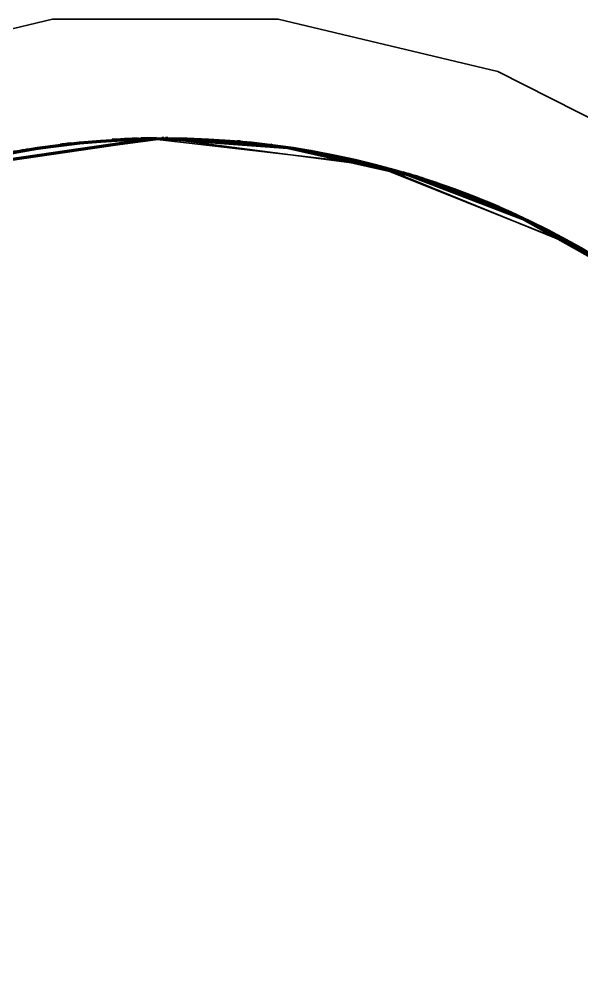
# Model space of a CAD drawing. Header units: millimetres. Extents: x 0 to 2208, y 0 to 420.
# Drawn here: x 113.7492 to 113.8832, y 75.7341 to 75.9625 of the extents above; entities that cross this region are included whole.
import ezdxf

# ---------------------------------------------------------------- set-up
doc = ezdxf.new("R2010")
doc.units = ezdxf.units.MM
doc.linetypes.add('IRAM-E-TRAZOS', pattern=[5, 4, -1])
doc.layers.add('01-VISIBLE', color=7, linetype='CONTINUOUS', lineweight=70)
doc.layers.add('02-OCULTA', color=4, linetype='IRAM-E-TRAZOS', lineweight=35)

msp = doc.modelspace()

# ---------------------------------------------------------------- linework, layer by layer
at = {"layer": '01-VISIBLE'}
for points in [[(113.58406, 75.73406), (113.59073, 75.78529), (113.61031, 75.8331), (113.64147, 75.87431), (113.68215, 75.90615), (113.72963, 75.92651), (113.78075, 75.93403)], [(113.76164, 75.9328), (113.76122, 75.93275), (113.7608, 75.9327), (113.76037, 75.93265), (113.75995, 75.9326), (113.75953, 75.93255), (113.7591, 75.9325)], [(113.77149, 75.93367), (113.77146, 75.93367), (113.77144, 75.93366), (113.77141, 75.93366), (113.77139, 75.93366), (113.77136, 75.93366), (113.77134, 75.93366)], [(113.77708, 75.93394), (113.77615, 75.93391), (113.77522, 75.93387), (113.77429, 75.93382), (113.77336, 75.93378), (113.77243, 75.93372), (113.7715, 75.93367)], [(113.77741, 75.93395), (113.77736, 75.93395), (113.7773, 75.93395), (113.77725, 75.93395), (113.7772, 75.93394), (113.77714, 75.93394), (113.77709, 75.93394)], [(113.77769, 75.93396), (113.77768, 75.93396), (113.77768, 75.93396), (113.77768, 75.93396), (113.77768, 75.93396), (113.77768, 75.93396), (113.77768, 75.93396)], [(113.77796, 75.93397), (113.77796, 75.93397), (113.77796, 75.93397), (113.77796, 75.93397), (113.77796, 75.93397), (113.77796, 75.93397), (113.77796, 75.93397)], [(113.78192, 75.93405), (113.7813, 75.93404), (113.78069, 75.93403), (113.78007, 75.93402), (113.77946, 75.93401), (113.77885, 75.93399), (113.77823, 75.93398)], [(113.78317, 75.93406), (113.78317, 75.93406), (113.78317, 75.93406), (113.78317, 75.93406), (113.78317, 75.93406), (113.78317, 75.93406), (113.78317, 75.93406)], [(113.78372, 75.93406), (113.78363, 75.93406), (113.78354, 75.93406), (113.78345, 75.93406), (113.78336, 75.93406), (113.78328, 75.93406), (113.78319, 75.93406)], [(113.78406, 75.93406), (113.81323, 75.93192), (113.84178, 75.92555), (113.8691, 75.91508), (113.89459, 75.90075), (113.91772, 75.88284), (113.93799, 75.86175)], [(113.78466, 75.93406), (113.78456, 75.93406), (113.78446, 75.93406), (113.78436, 75.93406), (113.78426, 75.93406), (113.78416, 75.93406), (113.78406, 75.93406)], [(113.80109, 75.93334), (113.80108, 75.93334), (113.80107, 75.93334), (113.80106, 75.93334), (113.80105, 75.93334), (113.80104, 75.93334), (113.80103, 75.93334)], [(113.80145, 75.93331), (113.80139, 75.93331), (113.80133, 75.93332), (113.80127, 75.93332), (113.80121, 75.93333), (113.80116, 75.93333), (113.8011, 75.93334)], [(113.80179, 75.93328), (113.80173, 75.93328), (113.80167, 75.93329), (113.80162, 75.93329), (113.80156, 75.9333), (113.80151, 75.9333), (113.80145, 75.93331)], [(113.80183, 75.93327), (113.80183, 75.93327), (113.80182, 75.93327), (113.80181, 75.93327), (113.8018, 75.93327), (113.8018, 75.93327), (113.80179, 75.93328)], [(113.80192, 75.93326), (113.80192, 75.93326), (113.80192, 75.93326), (113.80192, 75.93326), (113.80192, 75.93326), (113.80192, 75.93326), (113.80192, 75.93326)], [(113.75136, 75.93137), (113.7507, 75.93126), (113.75005, 75.93115), (113.74939, 75.93103), (113.74873, 75.93092), (113.74808, 75.9308), (113.74742, 75.93068)], [(113.7514, 75.93138), (113.7514, 75.93138), (113.7514, 75.93138), (113.7514, 75.93138), (113.7514, 75.93138), (113.7514, 75.93138), (113.7514, 75.93138)], [(113.80931, 75.93246), (113.80929, 75.93246), (113.80928, 75.93247), (113.80926, 75.93247), (113.80924, 75.93247), (113.80923, 75.93247), (113.80921, 75.93248)], [(113.81899, 75.93099), (113.81899, 75.93099), (113.81898, 75.93099), (113.81898, 75.93099), (113.81897, 75.93099), (113.81896, 75.93099), (113.81896, 75.93099)], [(113.84053, 75.92592), (113.84053, 75.92592), (113.84053, 75.92592), (113.84053, 75.92592), (113.84053, 75.92592), (113.84053, 75.92592), (113.84053, 75.92592)], [(113.84201, 75.92548), (113.84178, 75.92555), (113.84155, 75.92562), (113.84132, 75.92569), (113.84108, 75.92576), (113.84085, 75.92583), (113.84062, 75.9259)], [(113.84562, 75.92435), (113.84502, 75.92455), (113.84442, 75.92474), (113.84382, 75.92493), (113.84322, 75.92511), (113.84262, 75.9253), (113.84201, 75.92548)], [(113.84867, 75.92334), (113.84816, 75.92351), (113.84766, 75.92368), (113.84715, 75.92385), (113.84664, 75.92402), (113.84613, 75.92419), (113.84562, 75.92435)], [(113.8487, 75.92333), (113.84869, 75.92333), (113.84869, 75.92333), (113.84869, 75.92333), (113.84868, 75.92334), (113.84868, 75.92334), (113.84867, 75.92334)], [(113.86054, 75.91886), (113.86053, 75.91887), (113.86051, 75.91887), (113.8605, 75.91888), (113.86049, 75.91888), (113.86048, 75.91889), (113.86047, 75.91889)], [(113.86627, 75.91639), (113.86533, 75.91681), (113.86438, 75.91722), (113.86344, 75.91764), (113.86249, 75.91804), (113.86154, 75.91845), (113.86059, 75.91884)], [(113.87365, 75.91287), (113.87365, 75.91287), (113.87365, 75.91287), (113.87365, 75.91287), (113.87365, 75.91287), (113.87365, 75.91287), (113.87365, 75.91287)], [(113.87376, 75.91282), (113.87376, 75.91282), (113.87376, 75.91282), (113.87375, 75.91282), (113.87375, 75.91282), (113.87375, 75.91282), (113.87375, 75.91282)], [(113.87384, 75.91278), (113.87384, 75.91278), (113.87384, 75.91278), (113.87384, 75.91278), (113.87384, 75.91278), (113.87384, 75.91278), (113.87384, 75.91278)], [(113.87507, 75.91215), (113.87494, 75.91222), (113.87481, 75.91229), (113.87467, 75.91236), (113.87454, 75.91243), (113.8744, 75.9125), (113.87427, 75.91256)], [(113.88659, 75.90578), (113.8856, 75.90637), (113.8846, 75.90696), (113.8836, 75.90753), (113.8826, 75.90811), (113.88159, 75.90867), (113.88058, 75.90923)]]:
    msp.add_lwpolyline(points, dxfattribs=at)
msp.add_circle((113.78406, 75.73406), 0.2, dxfattribs=at)
at = {"layer": '02-OCULTA'}
for points in [[(113.98406, 75.84764), (113.95223, 75.89097), (113.91121, 75.92572), (113.86324, 75.95), (113.81094, 75.96249), (113.75718, 75.96249), (113.70488, 75.95), (113.65692, 75.92572), (113.61589, 75.89097), (113.58406, 75.84764)], [(113.98406, 75.84764), (113.95223, 75.89097), (113.91121, 75.92572), (113.86324, 75.95), (113.81094, 75.96249), (113.75718, 75.96249), (113.70488, 75.95), (113.65692, 75.92572), (113.61589, 75.89097), (113.58406, 75.84764)], [(113.78406, 75.93406), (113.7323, 75.92725), (113.68406, 75.90727), (113.64264, 75.87548), (113.61086, 75.83406), (113.59088, 75.78583), (113.58406, 75.73406)], [(113.58406, 75.73406), (113.59088, 75.78583), (113.61086, 75.83406), (113.64264, 75.87548), (113.68406, 75.90727), (113.7323, 75.92725), (113.78406, 75.93406)], [(113.77134, 75.93366), (113.76972, 75.93355), (113.7681, 75.93342), (113.76649, 75.93329), (113.76487, 75.93314), (113.76326, 75.93298), (113.76164, 75.9328)], [(113.7715, 75.93367), (113.7715, 75.93367), (113.77149, 75.93367), (113.77149, 75.93367), (113.77149, 75.93367), (113.77149, 75.93367), (113.77149, 75.93367)], [(113.77709, 75.93394), (113.77709, 75.93394), (113.77709, 75.93394), (113.77709, 75.93394), (113.77708, 75.93394), (113.77708, 75.93394), (113.77708, 75.93394)], [(113.77768, 75.93396), (113.77764, 75.93396), (113.77759, 75.93396), (113.77755, 75.93396), (113.7775, 75.93395), (113.77746, 75.93395), (113.77741, 75.93395)], [(113.77796, 75.93397), (113.77791, 75.93397), (113.77787, 75.93397), (113.77782, 75.93397), (113.77778, 75.93396), (113.77773, 75.93396), (113.77769, 75.93396)], [(113.77823, 75.93398), (113.77819, 75.93398), (113.77814, 75.93397), (113.7781, 75.93397), (113.77805, 75.93397), (113.778, 75.93397), (113.77796, 75.93397)], [(113.78075, 75.93403), (113.83315, 75.92794), (113.88214, 75.90836), (113.92431, 75.87665), (113.95671, 75.83502), (113.9771, 75.78636), (113.98406, 75.73406)], [(113.78317, 75.93406), (113.78296, 75.93406), (113.78275, 75.93406), (113.78254, 75.93406), (113.78233, 75.93405), (113.78212, 75.93405), (113.78192, 75.93405)], [(113.78319, 75.93406), (113.78318, 75.93406), (113.78318, 75.93406), (113.78318, 75.93406), (113.78318, 75.93406), (113.78317, 75.93406), (113.78317, 75.93406)], [(113.78406, 75.93406), (113.78401, 75.93406), (113.78395, 75.93406), (113.78389, 75.93406), (113.78384, 75.93406), (113.78378, 75.93406), (113.78372, 75.93406)], [(113.78406, 75.93406), (113.83516, 75.92742), (113.88287, 75.90795), (113.92402, 75.87693), (113.95588, 75.83642), (113.97633, 75.78912), (113.98402, 75.73817)], [(113.80103, 75.93334), (113.79831, 75.93355), (113.79558, 75.93373), (113.79285, 75.93387), (113.79013, 75.93397), (113.78739, 75.93403), (113.78466, 75.93406)], [(113.8011, 75.93334), (113.8011, 75.93334), (113.80109, 75.93334), (113.80109, 75.93334), (113.80109, 75.93334), (113.80109, 75.93334), (113.80109, 75.93334)], [(113.80145, 75.93331), (113.80145, 75.93331), (113.80145, 75.93331), (113.80145, 75.93331), (113.80145, 75.93331), (113.80145, 75.93331), (113.80145, 75.93331)], [(113.80179, 75.93328), (113.80179, 75.93328), (113.80179, 75.93328), (113.80179, 75.93328), (113.80179, 75.93328), (113.80179, 75.93328), (113.80179, 75.93328)], [(113.80192, 75.93326), (113.8019, 75.93326), (113.80189, 75.93327), (113.80188, 75.93327), (113.80186, 75.93327), (113.80185, 75.93327), (113.80183, 75.93327)], [(113.80921, 75.93248), (113.808, 75.93263), (113.80678, 75.93277), (113.80557, 75.9329), (113.80435, 75.93303), (113.80314, 75.93315), (113.80192, 75.93326)], [(113.7514, 75.93138), (113.75139, 75.93138), (113.75138, 75.93137), (113.75138, 75.93137), (113.75137, 75.93137), (113.75137, 75.93137), (113.75136, 75.93137)], [(113.7591, 75.9325), (113.75782, 75.93233), (113.75653, 75.93216), (113.75525, 75.93198), (113.75396, 75.93178), (113.75268, 75.93158), (113.7514, 75.93138)], [(113.81896, 75.93099), (113.81735, 75.93127), (113.81575, 75.93154), (113.81414, 75.93179), (113.81253, 75.93203), (113.81092, 75.93225), (113.80931, 75.93246)], [(113.84053, 75.92592), (113.83698, 75.92693), (113.83342, 75.92788), (113.82983, 75.92875), (113.82623, 75.92957), (113.82262, 75.93031), (113.81899, 75.93099)], [(113.84062, 75.9259), (113.84061, 75.9259), (113.84059, 75.92591), (113.84058, 75.92591), (113.84056, 75.92592), (113.84055, 75.92592), (113.84053, 75.92592)], [(113.84201, 75.92548), (113.84201, 75.92548), (113.84201, 75.92548), (113.84201, 75.92548), (113.84201, 75.92548), (113.84201, 75.92548), (113.84201, 75.92548)], [(113.84562, 75.92435), (113.84562, 75.92435), (113.84562, 75.92435), (113.84562, 75.92435), (113.84562, 75.92435), (113.84562, 75.92435), (113.84562, 75.92435)], [(113.84867, 75.92334), (113.84867, 75.92334), (113.84867, 75.92334), (113.84867, 75.92334), (113.84867, 75.92334), (113.84867, 75.92334), (113.84867, 75.92334)], [(113.86047, 75.91889), (113.85852, 75.91968), (113.85657, 75.92045), (113.85462, 75.9212), (113.85265, 75.92193), (113.85068, 75.92264), (113.8487, 75.92333)], [(113.86059, 75.91884), (113.86058, 75.91885), (113.86057, 75.91885), (113.86056, 75.91885), (113.86056, 75.91886), (113.86055, 75.91886), (113.86054, 75.91886)], [(113.87365, 75.91287), (113.87243, 75.91348), (113.87121, 75.91408), (113.86998, 75.91467), (113.86875, 75.91525), (113.86751, 75.91582), (113.86627, 75.91639)], [(113.87375, 75.91282), (113.87374, 75.91283), (113.87372, 75.91284), (113.8737, 75.91285), (113.87369, 75.91286), (113.87367, 75.91287), (113.87365, 75.91287)], [(113.87384, 75.91278), (113.87383, 75.91279), (113.87381, 75.91279), (113.8738, 75.9128), (113.87378, 75.91281), (113.87377, 75.91282), (113.87376, 75.91282)], [(113.87427, 75.91256), (113.8742, 75.9126), (113.87413, 75.91263), (113.87406, 75.91267), (113.87399, 75.91271), (113.87391, 75.91274), (113.87384, 75.91278)], [(113.88058, 75.90923), (113.87967, 75.90973), (113.87876, 75.91023), (113.87784, 75.91071), (113.87692, 75.9112), (113.876, 75.91168), (113.87507, 75.91215)]]:
    msp.add_lwpolyline(points, dxfattribs=at)
msp.add_circle((113.78406, 75.73406), 0.2, dxfattribs=at)

doc.saveas('drawing.dxf')
